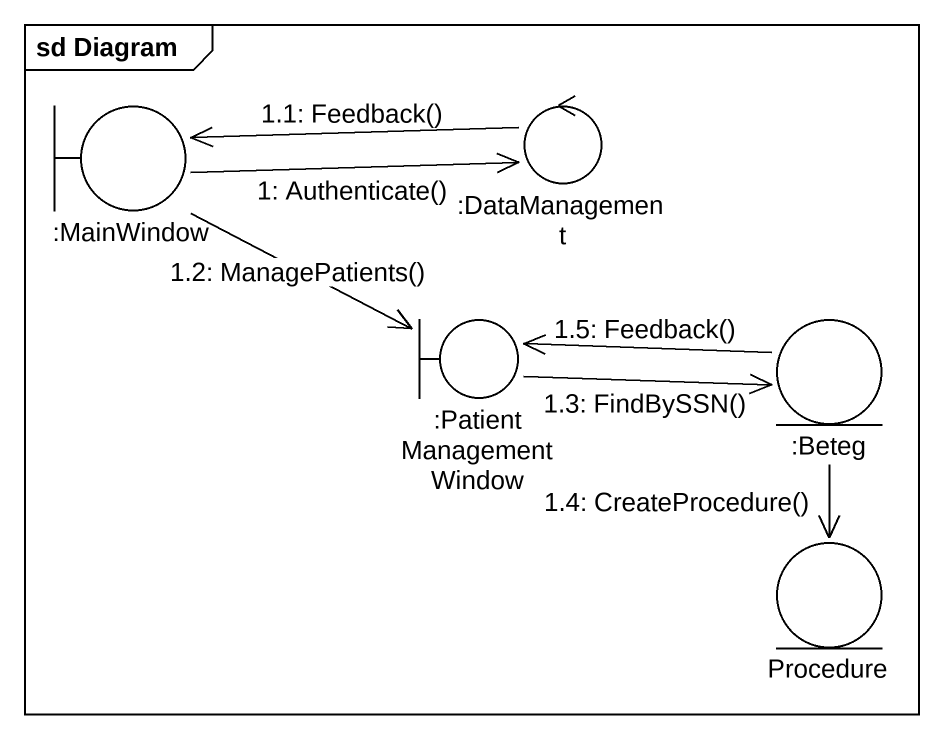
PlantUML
@startuml
mainframe sd Diagram
boundary ":MainWindow" as MainWindow
control ":DataManagement" as DataManagement
boundary ":PatientManagementWindow" as PatientManagementWindow
entity ":Beteg" as Beteg
entity Procedure
MainWindow -right-> DataManagement : 1: Authenticate()
DataManagement -left-> MainWindow : 1.1: Feedback()
MainWindow --> PatientManagementWindow : 1.2: ManagePatients()
PatientManagementWindow -right-> Beteg : 1.3: FindBySSN()
Beteg --> Procedure : 1.4: CreateProcedure()
Beteg -left-> PatientManagementWindow : 1.5: Feedback()
@enduml
